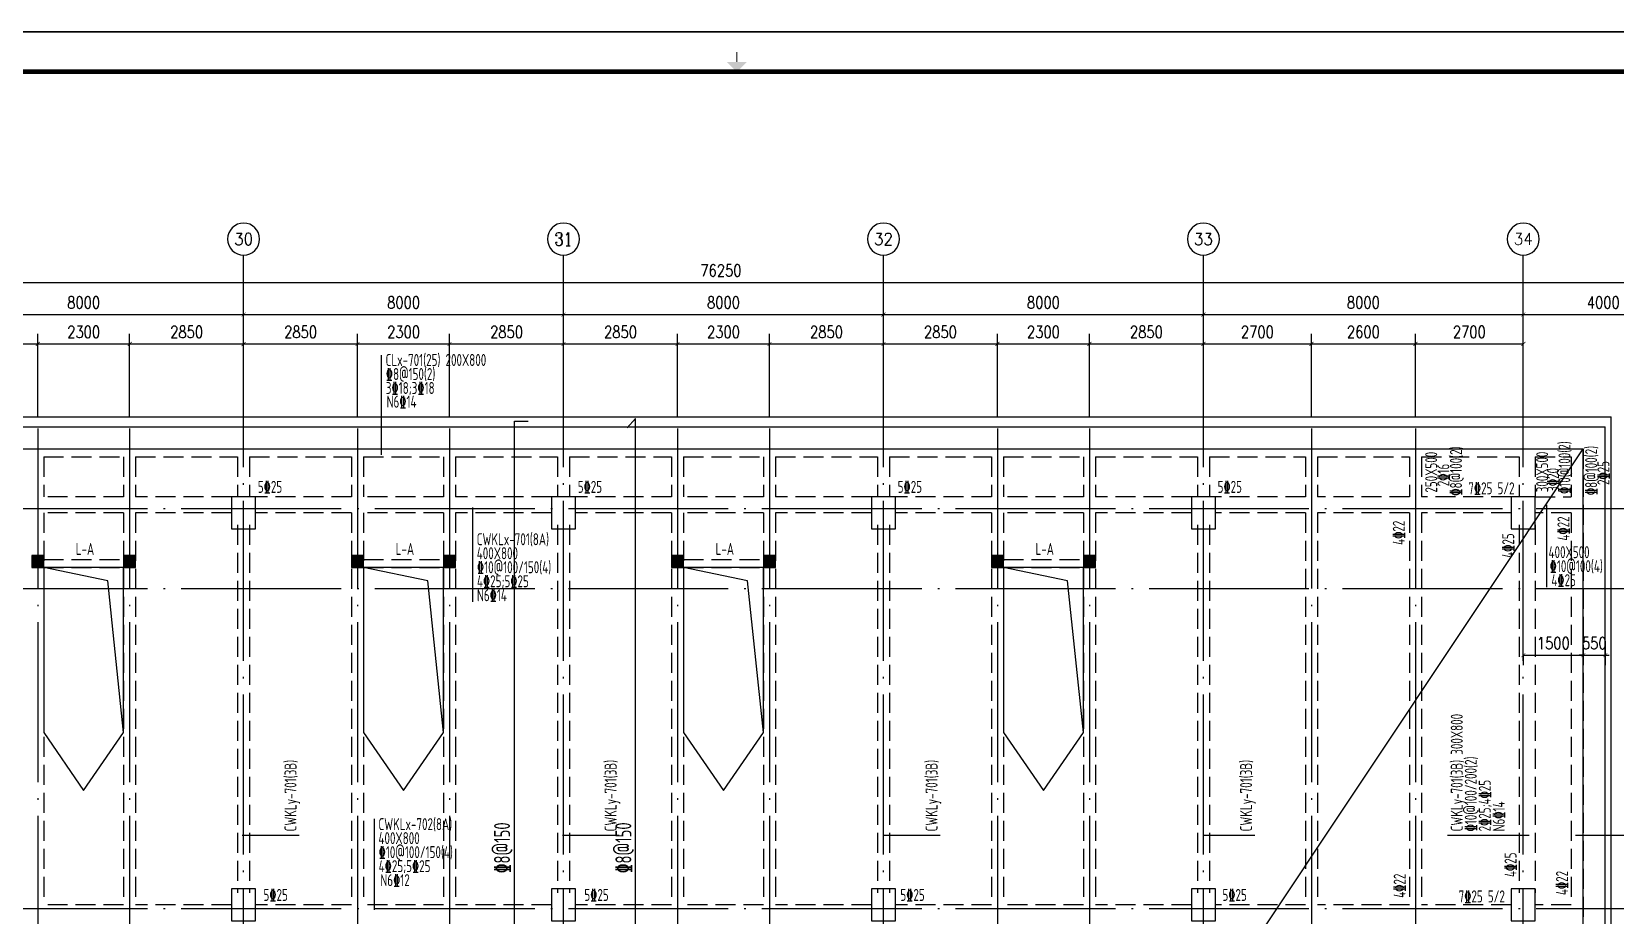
# Model space of a CAD drawing. Header units: millimetres. Extents: x 2998490 to 15040601, y 444546 to 7822218.
# Drawn here: x 14643967 to 14683568, y 7463677 to 7485764 of the extents above; entities that cross this region are included whole.
import ezdxf
from ezdxf.enums import TextEntityAlignment as Align

# ---------------------------------------------------------------- set-up
doc = ezdxf.new("R2010")
doc.units = ezdxf.units.MM
doc.header["$LTSCALE"] = 2000
doc.linetypes.add('DASH', pattern=[0.35, 0.25, -0.1])
doc.linetypes.add('DOTE', pattern=[2.42, 2, -0.2, 0.02, -0.2])
for name, color, linetype in [('3-AXIS', 3, 'Continuous'), ('3-AXIS_TEXT', 7, 'Continuous'), ('3-ban', 84, 'Continuous'), ('3-ban-rein', 1, 'Continuous'), ('3-column-DOWN', 232, 'Continuous'), ('3-dote', 43, 'DOTE'), ('3-liang-rein-X', 54, 'Continuous'), ('3-liang-rein-Y', 130, 'Continuous'), ('3-liang-R截面-X', 50, 'Continuous'), ('3-liang-R截面-Y', 70, 'Continuous'), ('3-liang-s-1', 44, 'Continuous'), ('3-liang-xu', 120, 'DASH'), ('AXIS', 3, 'Continuous'), ('AXIS_TEXT', 7, 'Continuous'), ('图框', 7, 'Continuous')]:
    doc.layers.add(name, color=color, linetype=linetype)
doc.layers.add('3-零部件', color=73, linetype='Continuous', lineweight=5)
doc.styles.add('_TCH_AXIS', font='COMPLEX', dxfattribs={"bigfont": 'GBCBIG'})
doc.styles.add('COMPLEX', font='COMPLEX')
doc.styles.add('DIM_FONT', font='SIMPLEX', dxfattribs={"width": 0.8, "bigfont": 'HZTXT'})
doc.styles.add('TSSD_Rein', font='Tssdeng.shx', dxfattribs={"width": 0.7, "bigfont": 'hztxt.shx'})
doc.dimstyles.new('DIMN100', dxfattribs={"dimtxt": 300, "dimasz": 100, "dimexe": 250, "dimexo": 300, "dimgap": 150, "dimtad": 1, "dimdec": 0, "dimzin": 0, "dimdsep": 46, "dimtxsty": 'DIM_FONT', "dimblk": 'ARCHTICK', "dimcen": 0.09, "dimclrt": 7, "dimazin": 2, "dimtfac": 1, "dimtdec": 0, "dimtix": 1, "dimtmove": 2, "dimatfit": 3, "dimldrblk": 'ARCHTICK', "dimfxl": 0, "dimtolj": 1, "dimtzin": 0, "dimarcsym": 0})

# ---------------------------------------------------------------- blocks, each defined once
blk = doc.blocks.new('TJAD_TK_A0')
at = {"layer": '图框'}
for p, q in [((2162, 399.3), (973, 399.3)), ((973, -441.7), (2162, -441.7))]:
    blk.add_line(p, q, dxfattribs=at)
at = {"layer": '图框', "const_width": 0.3}
blk.add_lwpolyline([(1567.5, 391.74), (1567.5, 394.24)], dxfattribs=at)
at = {"layer": '图框', "const_width": 1.2}
blk.add_lwpolyline([(2152, -431.7), (2152, 389.3), (998, 389.3), (998, -431.7)], close=True, dxfattribs=at)
at = {"layer": '图框'}
blk.add_solid([(1565, 391.74), (1570, 391.74), (1567.5, 389.24)], dxfattribs=at)
blk = doc.blocks.new('_ArchTick')
at = {"color": 0, "linetype": 'ByBlock', "const_width": 0.15}
blk.add_lwpolyline([(-0.5, -0.5), (0.5, 0.5)], dxfattribs=at)
blk = doc.blocks.new('*D356')
at = {"layer": 'AXIS', "color": 0, "lineweight": -2}
for p, q in [((14641267, 7476651), (14641267, 7478943)), ((14641267, 7478693), (14649267, 7478693)), ((14649267, 7476651), (14649267, 7478943))]:
    blk.add_line(p, q, dxfattribs=at)
at = {"layer": 'Defpoints', "color": 0}
for p in [(14649267, 7478693), (14641267, 7476351), (14649267, 7476351)]:
    blk.add_point(p, dxfattribs=at)
at = {"layer": 'AXIS', "color": 0, "lineweight": -2, "xscale": 100, "yscale": 100, "zscale": 100, "rotation": 180}
blk.add_blockref('_ArchTick', (14641267, 7478693), dxfattribs=at)
at = {"layer": 'AXIS', "color": 0, "lineweight": -2, "xscale": 100, "yscale": 100, "zscale": 100}
blk.add_blockref('_ArchTick', (14649267, 7478693), dxfattribs=at)
at = {"layer": 'AXIS', "color": 7, "insert": (14645267, 7478993), "char_height": 300, "attachment_point": 5, "style": 'DIM_FONT'}
blk.add_mtext('\\A1;8000', dxfattribs=at)
blk = doc.blocks.new('*D357')
at = {"layer": 'AXIS', "color": 0, "lineweight": -2}
for p, q in [((14649267, 7476651), (14649267, 7478943)), ((14649267, 7478693), (14657267, 7478693)), ((14657267, 7476651), (14657267, 7478943))]:
    blk.add_line(p, q, dxfattribs=at)
at = {"layer": 'Defpoints', "color": 0}
for p in [(14657267, 7478693), (14649267, 7476351), (14657267, 7476351)]:
    blk.add_point(p, dxfattribs=at)
at = {"layer": 'AXIS', "color": 0, "lineweight": -2, "xscale": 100, "yscale": 100, "zscale": 100, "rotation": 180}
blk.add_blockref('_ArchTick', (14649267, 7478693), dxfattribs=at)
at = {"layer": 'AXIS', "color": 0, "lineweight": -2, "xscale": 100, "yscale": 100, "zscale": 100}
blk.add_blockref('_ArchTick', (14657267, 7478693), dxfattribs=at)
at = {"layer": 'AXIS', "color": 7, "insert": (14653267, 7478993), "char_height": 300, "attachment_point": 5, "style": 'DIM_FONT'}
blk.add_mtext('\\A1;8000', dxfattribs=at)
blk = doc.blocks.new('*D358')
at = {"layer": 'AXIS', "color": 0, "lineweight": -2}
for p, q in [((14657267, 7476651), (14657267, 7478943)), ((14657267, 7478693), (14665267, 7478693)), ((14665267, 7476651), (14665267, 7478943))]:
    blk.add_line(p, q, dxfattribs=at)
at = {"layer": 'Defpoints', "color": 0}
for p in [(14665267, 7478693), (14657267, 7476351), (14665267, 7476351)]:
    blk.add_point(p, dxfattribs=at)
at = {"layer": 'AXIS', "color": 0, "lineweight": -2, "xscale": 100, "yscale": 100, "zscale": 100, "rotation": 180}
blk.add_blockref('_ArchTick', (14657267, 7478693), dxfattribs=at)
at = {"layer": 'AXIS', "color": 0, "lineweight": -2, "xscale": 100, "yscale": 100, "zscale": 100}
blk.add_blockref('_ArchTick', (14665267, 7478693), dxfattribs=at)
at = {"layer": 'AXIS', "color": 7, "insert": (14661267, 7478993), "char_height": 300, "attachment_point": 5, "style": 'DIM_FONT'}
blk.add_mtext('\\A1;8000', dxfattribs=at)
blk = doc.blocks.new('*D359')
at = {"layer": 'AXIS', "color": 0, "lineweight": -2}
for p, q in [((14665267, 7476651), (14665267, 7478943)), ((14665267, 7478693), (14673267, 7478693)), ((14673267, 7476651), (14673267, 7478943))]:
    blk.add_line(p, q, dxfattribs=at)
at = {"layer": 'Defpoints', "color": 0}
for p in [(14673267, 7478693), (14665267, 7476351), (14673267, 7476351)]:
    blk.add_point(p, dxfattribs=at)
at = {"layer": 'AXIS', "color": 0, "lineweight": -2, "xscale": 100, "yscale": 100, "zscale": 100, "rotation": 180}
blk.add_blockref('_ArchTick', (14665267, 7478693), dxfattribs=at)
at = {"layer": 'AXIS', "color": 0, "lineweight": -2, "xscale": 100, "yscale": 100, "zscale": 100}
blk.add_blockref('_ArchTick', (14673267, 7478693), dxfattribs=at)
at = {"layer": 'AXIS', "color": 7, "insert": (14669267, 7478993), "char_height": 300, "attachment_point": 5, "style": 'DIM_FONT'}
blk.add_mtext('\\A1;8000', dxfattribs=at)
blk = doc.blocks.new('*D360')
at = {"layer": 'AXIS', "color": 0, "lineweight": -2}
for p, q in [((14673267, 7476651), (14673267, 7478943)), ((14673267, 7478693), (14681267, 7478693)), ((14681267, 7476651), (14681267, 7478943))]:
    blk.add_line(p, q, dxfattribs=at)
at = {"layer": 'Defpoints', "color": 0}
for p in [(14681267, 7478693), (14673267, 7476351), (14681267, 7476351)]:
    blk.add_point(p, dxfattribs=at)
at = {"layer": 'AXIS', "color": 0, "lineweight": -2, "xscale": 100, "yscale": 100, "zscale": 100, "rotation": 180}
blk.add_blockref('_ArchTick', (14673267, 7478693), dxfattribs=at)
at = {"layer": 'AXIS', "color": 0, "lineweight": -2, "xscale": 100, "yscale": 100, "zscale": 100}
blk.add_blockref('_ArchTick', (14681267, 7478693), dxfattribs=at)
at = {"layer": 'AXIS', "color": 7, "insert": (14677267, 7478993), "char_height": 300, "attachment_point": 5, "style": 'DIM_FONT'}
blk.add_mtext('\\A1;8000', dxfattribs=at)
blk = doc.blocks.new('*D361')
at = {"layer": 'AXIS', "color": 0, "lineweight": -2}
for p, q in [((14681267, 7476651), (14681267, 7478943)), ((14681267, 7478693), (14685267, 7478693)), ((14685267, 7476651), (14685267, 7478943))]:
    blk.add_line(p, q, dxfattribs=at)
at = {"layer": 'Defpoints', "color": 0}
for p in [(14685267, 7478693), (14681267, 7476351), (14685267, 7476351)]:
    blk.add_point(p, dxfattribs=at)
at = {"layer": 'AXIS', "color": 0, "lineweight": -2, "xscale": 100, "yscale": 100, "zscale": 100, "rotation": 180}
blk.add_blockref('_ArchTick', (14681267, 7478693), dxfattribs=at)
at = {"layer": 'AXIS', "color": 0, "lineweight": -2, "xscale": 100, "yscale": 100, "zscale": 100}
blk.add_blockref('_ArchTick', (14685267, 7478693), dxfattribs=at)
at = {"layer": 'AXIS', "color": 7, "insert": (14683267, 7478993), "char_height": 300, "attachment_point": 5, "style": 'DIM_FONT'}
blk.add_mtext('\\A1;4000', dxfattribs=at)
blk = doc.blocks.new('*D367')
at = {"layer": 'AXIS', "color": 0, "lineweight": -2}
for p, q in [((14619017, 7475851), (14619017, 7479743)), ((14619017, 7479493), (14695267, 7479493)), ((14695267, 7475851), (14695267, 7479743))]:
    blk.add_line(p, q, dxfattribs=at)
at = {"layer": 'Defpoints', "color": 0}
for p in [(14695267, 7479493), (14619017, 7475551), (14695267, 7475551)]:
    blk.add_point(p, dxfattribs=at)
at = {"layer": 'AXIS', "color": 0, "lineweight": -2, "xscale": 100, "yscale": 100, "zscale": 100, "rotation": 180}
blk.add_blockref('_ArchTick', (14619017, 7479493), dxfattribs=at)
at = {"layer": 'AXIS', "color": 0, "lineweight": -2, "xscale": 100, "yscale": 100, "zscale": 100}
blk.add_blockref('_ArchTick', (14695267, 7479493), dxfattribs=at)
at = {"layer": 'AXIS', "color": 7, "insert": (14661202, 7479793), "char_height": 300, "attachment_point": 5, "style": 'DIM_FONT'}
blk.add_mtext('\\A1;76250', dxfattribs=at)
blk = doc.blocks.new('_AXISO')
blk.add_circle((0, 0), 0.5)
at = {"layer": '3-AXIS_TEXT', "style": 'COMPLEX', "width": 1.041667}
blk.add_attdef('A', text='', height=0.56, dxfattribs=at).set_placement((-0.25, -0.28), (0.25, -0.28), align=Align.FIT)
blk = doc.blocks.new('*D1457')
at = {"layer": '3-零部件', "color": 0, "lineweight": -2}
for p, q in [((14641267, 7476187), (14641267, 7478208)), ((14644117, 7476142), (14644117, 7478208)), ((14641267, 7477958), (14644117, 7477958))]:
    blk.add_line(p, q, dxfattribs=at)
at = {"layer": 'Defpoints', "color": 0}
for p in [(14644117, 7477958), (14641267, 7475887), (14644117, 7475842)]:
    blk.add_point(p, dxfattribs=at)
at = {"layer": '3-零部件', "color": 0, "lineweight": -2, "xscale": 100, "yscale": 100, "zscale": 100, "rotation": 180}
blk.add_blockref('_ArchTick', (14641267, 7477958), dxfattribs=at)
at = {"layer": '3-零部件', "color": 0, "lineweight": -2, "xscale": 100, "yscale": 100, "zscale": 100}
blk.add_blockref('_ArchTick', (14644117, 7477958), dxfattribs=at)
at = {"layer": '3-零部件', "color": 7, "insert": (14642692, 7478258), "char_height": 300, "attachment_point": 5, "style": 'DIM_FONT'}
blk.add_mtext('\\A1;2850', dxfattribs=at)
blk = doc.blocks.new('*D1458')
at = {"layer": '3-零部件', "color": 0, "lineweight": -2}
for p, q in [((14644117, 7476142), (14644117, 7478208)), ((14646417, 7476142), (14646417, 7478208)), ((14644117, 7477958), (14646417, 7477958))]:
    blk.add_line(p, q, dxfattribs=at)
at = {"layer": 'Defpoints', "color": 0}
for p in [(14646417, 7477958), (14644117, 7475842), (14646417, 7475842)]:
    blk.add_point(p, dxfattribs=at)
at = {"layer": '3-零部件', "color": 0, "lineweight": -2, "xscale": 100, "yscale": 100, "zscale": 100, "rotation": 180}
blk.add_blockref('_ArchTick', (14644117, 7477958), dxfattribs=at)
at = {"layer": '3-零部件', "color": 0, "lineweight": -2, "xscale": 100, "yscale": 100, "zscale": 100}
blk.add_blockref('_ArchTick', (14646417, 7477958), dxfattribs=at)
at = {"layer": '3-零部件', "color": 7, "insert": (14645267, 7478258), "char_height": 300, "attachment_point": 5, "style": 'DIM_FONT'}
blk.add_mtext('\\A1;2300', dxfattribs=at)
blk = doc.blocks.new('*D1459')
at = {"layer": '3-零部件', "color": 0, "lineweight": -2}
for p, q in [((14646417, 7476142), (14646417, 7478208)), ((14649267, 7476187), (14649267, 7478208)), ((14646417, 7477958), (14649267, 7477958))]:
    blk.add_line(p, q, dxfattribs=at)
at = {"layer": 'Defpoints', "color": 0}
for p in [(14649267, 7477958), (14646417, 7475842), (14649267, 7475887)]:
    blk.add_point(p, dxfattribs=at)
at = {"layer": '3-零部件', "color": 0, "lineweight": -2, "xscale": 100, "yscale": 100, "zscale": 100, "rotation": 180}
blk.add_blockref('_ArchTick', (14646417, 7477958), dxfattribs=at)
at = {"layer": '3-零部件', "color": 0, "lineweight": -2, "xscale": 100, "yscale": 100, "zscale": 100}
blk.add_blockref('_ArchTick', (14649267, 7477958), dxfattribs=at)
at = {"layer": '3-零部件', "color": 7, "insert": (14647842, 7478258), "char_height": 300, "attachment_point": 5, "style": 'DIM_FONT'}
blk.add_mtext('\\A1;2850', dxfattribs=at)
blk = doc.blocks.new('*D1460')
at = {"layer": '3-零部件', "color": 0, "lineweight": -2}
for p, q in [((14649267, 7476187), (14649267, 7478208)), ((14652117, 7476142), (14652117, 7478208)), ((14649267, 7477958), (14652117, 7477958))]:
    blk.add_line(p, q, dxfattribs=at)
at = {"layer": 'Defpoints', "color": 0}
for p in [(14652117, 7477958), (14649267, 7475887), (14652117, 7475842)]:
    blk.add_point(p, dxfattribs=at)
at = {"layer": '3-零部件', "color": 0, "lineweight": -2, "xscale": 100, "yscale": 100, "zscale": 100, "rotation": 180}
blk.add_blockref('_ArchTick', (14649267, 7477958), dxfattribs=at)
at = {"layer": '3-零部件', "color": 0, "lineweight": -2, "xscale": 100, "yscale": 100, "zscale": 100}
blk.add_blockref('_ArchTick', (14652117, 7477958), dxfattribs=at)
at = {"layer": '3-零部件', "color": 7, "insert": (14650692, 7478258), "char_height": 300, "attachment_point": 5, "style": 'DIM_FONT'}
blk.add_mtext('\\A1;2850', dxfattribs=at)
blk = doc.blocks.new('*D1461')
at = {"layer": '3-零部件', "color": 0, "lineweight": -2}
for p, q in [((14652117, 7476142), (14652117, 7478208)), ((14654417, 7476142), (14654417, 7478208)), ((14652117, 7477958), (14654417, 7477958))]:
    blk.add_line(p, q, dxfattribs=at)
at = {"layer": 'Defpoints', "color": 0}
for p in [(14654417, 7477958), (14652117, 7475842), (14654417, 7475842)]:
    blk.add_point(p, dxfattribs=at)
at = {"layer": '3-零部件', "color": 0, "lineweight": -2, "xscale": 100, "yscale": 100, "zscale": 100, "rotation": 180}
blk.add_blockref('_ArchTick', (14652117, 7477958), dxfattribs=at)
at = {"layer": '3-零部件', "color": 0, "lineweight": -2, "xscale": 100, "yscale": 100, "zscale": 100}
blk.add_blockref('_ArchTick', (14654417, 7477958), dxfattribs=at)
at = {"layer": '3-零部件', "color": 7, "insert": (14653267, 7478258), "char_height": 300, "attachment_point": 5, "style": 'DIM_FONT'}
blk.add_mtext('\\A1;2300', dxfattribs=at)
blk = doc.blocks.new('*D1462')
at = {"layer": '3-零部件', "color": 0, "lineweight": -2}
for p, q in [((14654417, 7476142), (14654417, 7478208)), ((14657267, 7476142), (14657267, 7478208)), ((14654417, 7477958), (14657267, 7477958))]:
    blk.add_line(p, q, dxfattribs=at)
at = {"layer": 'Defpoints', "color": 0}
for p in [(14657267, 7477958), (14654417, 7475842), (14657267, 7475842)]:
    blk.add_point(p, dxfattribs=at)
at = {"layer": '3-零部件', "color": 0, "lineweight": -2, "xscale": 100, "yscale": 100, "zscale": 100, "rotation": 180}
blk.add_blockref('_ArchTick', (14654417, 7477958), dxfattribs=at)
at = {"layer": '3-零部件', "color": 0, "lineweight": -2, "xscale": 100, "yscale": 100, "zscale": 100}
blk.add_blockref('_ArchTick', (14657267, 7477958), dxfattribs=at)
at = {"layer": '3-零部件', "color": 7, "insert": (14655842, 7478258), "char_height": 300, "attachment_point": 5, "style": 'DIM_FONT'}
blk.add_mtext('\\A1;2850', dxfattribs=at)
blk = doc.blocks.new('*D1463')
at = {"layer": '3-零部件', "color": 0, "lineweight": -2}
for p, q in [((14657267, 7476142), (14657267, 7478208)), ((14660117, 7476142), (14660117, 7478208)), ((14657267, 7477958), (14660117, 7477958))]:
    blk.add_line(p, q, dxfattribs=at)
at = {"layer": 'Defpoints', "color": 0}
for p in [(14660117, 7477958), (14657267, 7475842), (14660117, 7475842)]:
    blk.add_point(p, dxfattribs=at)
at = {"layer": '3-零部件', "color": 0, "lineweight": -2, "xscale": 100, "yscale": 100, "zscale": 100, "rotation": 180}
blk.add_blockref('_ArchTick', (14657267, 7477958), dxfattribs=at)
at = {"layer": '3-零部件', "color": 0, "lineweight": -2, "xscale": 100, "yscale": 100, "zscale": 100}
blk.add_blockref('_ArchTick', (14660117, 7477958), dxfattribs=at)
at = {"layer": '3-零部件', "color": 7, "insert": (14658692, 7478258), "char_height": 300, "attachment_point": 5, "style": 'DIM_FONT'}
blk.add_mtext('\\A1;2850', dxfattribs=at)
blk = doc.blocks.new('*D1464')
at = {"layer": '3-零部件', "color": 0, "lineweight": -2}
for p, q in [((14660117, 7476142), (14660117, 7478208)), ((14662417, 7476142), (14662417, 7478208)), ((14660117, 7477958), (14662417, 7477958))]:
    blk.add_line(p, q, dxfattribs=at)
at = {"layer": 'Defpoints', "color": 0}
for p in [(14662417, 7477958), (14660117, 7475842), (14662417, 7475842)]:
    blk.add_point(p, dxfattribs=at)
at = {"layer": '3-零部件', "color": 0, "lineweight": -2, "xscale": 100, "yscale": 100, "zscale": 100, "rotation": 180}
blk.add_blockref('_ArchTick', (14660117, 7477958), dxfattribs=at)
at = {"layer": '3-零部件', "color": 0, "lineweight": -2, "xscale": 100, "yscale": 100, "zscale": 100}
blk.add_blockref('_ArchTick', (14662417, 7477958), dxfattribs=at)
at = {"layer": '3-零部件', "color": 7, "insert": (14661267, 7478258), "char_height": 300, "attachment_point": 5, "style": 'DIM_FONT'}
blk.add_mtext('\\A1;2300', dxfattribs=at)
blk = doc.blocks.new('*D1465')
at = {"layer": '3-零部件', "color": 0, "lineweight": -2}
for p, q in [((14662417, 7476142), (14662417, 7478208)), ((14665267, 7476142), (14665267, 7478208)), ((14662417, 7477958), (14665267, 7477958))]:
    blk.add_line(p, q, dxfattribs=at)
at = {"layer": 'Defpoints', "color": 0}
for p in [(14665267, 7477958), (14662417, 7475842), (14665267, 7475842)]:
    blk.add_point(p, dxfattribs=at)
at = {"layer": '3-零部件', "color": 0, "lineweight": -2, "xscale": 100, "yscale": 100, "zscale": 100, "rotation": 180}
blk.add_blockref('_ArchTick', (14662417, 7477958), dxfattribs=at)
at = {"layer": '3-零部件', "color": 0, "lineweight": -2, "xscale": 100, "yscale": 100, "zscale": 100}
blk.add_blockref('_ArchTick', (14665267, 7477958), dxfattribs=at)
at = {"layer": '3-零部件', "color": 7, "insert": (14663842, 7478258), "char_height": 300, "attachment_point": 5, "style": 'DIM_FONT'}
blk.add_mtext('\\A1;2850', dxfattribs=at)
blk = doc.blocks.new('*D1466')
at = {"layer": '3-零部件', "color": 0, "lineweight": -2}
for p, q in [((14665267, 7476142), (14665267, 7478208)), ((14668117, 7476142), (14668117, 7478208)), ((14665267, 7477958), (14668117, 7477958))]:
    blk.add_line(p, q, dxfattribs=at)
at = {"layer": 'Defpoints', "color": 0}
for p in [(14668117, 7477958), (14665267, 7475842), (14668117, 7475842)]:
    blk.add_point(p, dxfattribs=at)
at = {"layer": '3-零部件', "color": 0, "lineweight": -2, "xscale": 100, "yscale": 100, "zscale": 100, "rotation": 180}
blk.add_blockref('_ArchTick', (14665267, 7477958), dxfattribs=at)
at = {"layer": '3-零部件', "color": 0, "lineweight": -2, "xscale": 100, "yscale": 100, "zscale": 100}
blk.add_blockref('_ArchTick', (14668117, 7477958), dxfattribs=at)
at = {"layer": '3-零部件', "color": 7, "insert": (14666692, 7478258), "char_height": 300, "attachment_point": 5, "style": 'DIM_FONT'}
blk.add_mtext('\\A1;2850', dxfattribs=at)
blk = doc.blocks.new('*D1467')
at = {"layer": '3-零部件', "color": 0, "lineweight": -2}
for p, q in [((14668117, 7476142), (14668117, 7478208)), ((14670417, 7476142), (14670417, 7478208)), ((14668117, 7477958), (14670417, 7477958))]:
    blk.add_line(p, q, dxfattribs=at)
at = {"layer": 'Defpoints', "color": 0}
for p in [(14670417, 7477958), (14668117, 7475842), (14670417, 7475842)]:
    blk.add_point(p, dxfattribs=at)
at = {"layer": '3-零部件', "color": 0, "lineweight": -2, "xscale": 100, "yscale": 100, "zscale": 100, "rotation": 180}
blk.add_blockref('_ArchTick', (14668117, 7477958), dxfattribs=at)
at = {"layer": '3-零部件', "color": 0, "lineweight": -2, "xscale": 100, "yscale": 100, "zscale": 100}
blk.add_blockref('_ArchTick', (14670417, 7477958), dxfattribs=at)
at = {"layer": '3-零部件', "color": 7, "insert": (14669267, 7478258), "char_height": 300, "attachment_point": 5, "style": 'DIM_FONT'}
blk.add_mtext('\\A1;2300', dxfattribs=at)
blk = doc.blocks.new('*D1468')
at = {"layer": '3-零部件', "color": 0, "lineweight": -2}
for p, q in [((14670417, 7476142), (14670417, 7478208)), ((14673267, 7476142), (14673267, 7478208)), ((14670417, 7477958), (14673267, 7477958))]:
    blk.add_line(p, q, dxfattribs=at)
at = {"layer": 'Defpoints', "color": 0}
for p in [(14673267, 7477958), (14670417, 7475842), (14673267, 7475842)]:
    blk.add_point(p, dxfattribs=at)
at = {"layer": '3-零部件', "color": 0, "lineweight": -2, "xscale": 100, "yscale": 100, "zscale": 100, "rotation": 180}
blk.add_blockref('_ArchTick', (14670417, 7477958), dxfattribs=at)
at = {"layer": '3-零部件', "color": 0, "lineweight": -2, "xscale": 100, "yscale": 100, "zscale": 100}
blk.add_blockref('_ArchTick', (14673267, 7477958), dxfattribs=at)
at = {"layer": '3-零部件', "color": 7, "insert": (14671842, 7478258), "char_height": 300, "attachment_point": 5, "style": 'DIM_FONT'}
blk.add_mtext('\\A1;2850', dxfattribs=at)
blk = doc.blocks.new('*D1469')
at = {"layer": '3-零部件', "color": 0, "lineweight": -2}
for p, q in [((14673267, 7476142), (14673267, 7478208)), ((14675967, 7476142), (14675967, 7478208)), ((14673267, 7477958), (14675967, 7477958))]:
    blk.add_line(p, q, dxfattribs=at)
at = {"layer": 'Defpoints', "color": 0}
for p in [(14675967, 7477958), (14673267, 7475842), (14675967, 7475842)]:
    blk.add_point(p, dxfattribs=at)
at = {"layer": '3-零部件', "color": 0, "lineweight": -2, "xscale": 100, "yscale": 100, "zscale": 100, "rotation": 180}
blk.add_blockref('_ArchTick', (14673267, 7477958), dxfattribs=at)
at = {"layer": '3-零部件', "color": 0, "lineweight": -2, "xscale": 100, "yscale": 100, "zscale": 100}
blk.add_blockref('_ArchTick', (14675967, 7477958), dxfattribs=at)
at = {"layer": '3-零部件', "color": 7, "insert": (14674617, 7478258), "char_height": 300, "attachment_point": 5, "style": 'DIM_FONT'}
blk.add_mtext('\\A1;2700', dxfattribs=at)
blk = doc.blocks.new('*D1470')
at = {"layer": '3-零部件', "color": 0, "lineweight": -2}
for p, q in [((14675967, 7476142), (14675967, 7478208)), ((14678567, 7476142), (14678567, 7478208)), ((14675967, 7477958), (14678567, 7477958))]:
    blk.add_line(p, q, dxfattribs=at)
at = {"layer": 'Defpoints', "color": 0}
for p in [(14678567, 7477958), (14675967, 7475842), (14678567, 7475842)]:
    blk.add_point(p, dxfattribs=at)
at = {"layer": '3-零部件', "color": 0, "lineweight": -2, "xscale": 100, "yscale": 100, "zscale": 100, "rotation": 180}
blk.add_blockref('_ArchTick', (14675967, 7477958), dxfattribs=at)
at = {"layer": '3-零部件', "color": 0, "lineweight": -2, "xscale": 100, "yscale": 100, "zscale": 100}
blk.add_blockref('_ArchTick', (14678567, 7477958), dxfattribs=at)
at = {"layer": '3-零部件', "color": 7, "insert": (14677267, 7478258), "char_height": 300, "attachment_point": 5, "style": 'DIM_FONT'}
blk.add_mtext('\\A1;2600', dxfattribs=at)
blk = doc.blocks.new('*D1471')
at = {"layer": '3-零部件', "color": 0, "lineweight": -2}
for p, q in [((14678567, 7476142), (14678567, 7478208)), ((14681267, 7476187), (14681267, 7478208)), ((14678567, 7477958), (14681267, 7477958))]:
    blk.add_line(p, q, dxfattribs=at)
at = {"layer": 'Defpoints', "color": 0}
for p in [(14681267, 7477958), (14678567, 7475842), (14681267, 7475887)]:
    blk.add_point(p, dxfattribs=at)
at = {"layer": '3-零部件', "color": 0, "lineweight": -2, "xscale": 100, "yscale": 100, "zscale": 100, "rotation": 180}
blk.add_blockref('_ArchTick', (14678567, 7477958), dxfattribs=at)
at = {"layer": '3-零部件', "color": 0, "lineweight": -2, "xscale": 100, "yscale": 100, "zscale": 100}
blk.add_blockref('_ArchTick', (14681267, 7477958), dxfattribs=at)
at = {"layer": '3-零部件', "color": 7, "insert": (14679917, 7478258), "char_height": 300, "attachment_point": 5, "style": 'DIM_FONT'}
blk.add_mtext('\\A1;2700', dxfattribs=at)
blk = doc.blocks.new('*D1476')
at = {"layer": '3-ban', "color": 0, "lineweight": -2}
for p, q in [((14681267, 7470185), (14681267, 7469929)), ((14681267, 7470179), (14682767, 7470179)), ((14682767, 7470185), (14682767, 7469929))]:
    blk.add_line(p, q, dxfattribs=at)
at = {"layer": 'Defpoints', "color": 0}
for p in [(14681267, 7470485), (14682767, 7470485), (14682767, 7470179)]:
    blk.add_point(p, dxfattribs=at)
at = {"layer": '3-ban', "color": 0, "lineweight": -2, "xscale": 100, "yscale": 100, "zscale": 100, "rotation": 180}
blk.add_blockref('_ArchTick', (14681267, 7470179), dxfattribs=at)
at = {"layer": '3-ban', "color": 0, "lineweight": -2, "xscale": 100, "yscale": 100, "zscale": 100}
blk.add_blockref('_ArchTick', (14682767, 7470179), dxfattribs=at)
at = {"layer": '3-ban', "color": 7, "insert": (14682017, 7470479), "char_height": 300, "attachment_point": 5, "style": 'DIM_FONT'}
blk.add_mtext('\\A1;1500', dxfattribs=at)
blk = doc.blocks.new('*D1477')
at = {"layer": '3-ban', "color": 0, "lineweight": -2}
for p, q in [((14683317, 7470492), (14683317, 7469929)), ((14682767, 7470179), (14682667, 7470179)), ((14682767, 7470185), (14682767, 7469929)), ((14682767, 7470179), (14683317, 7470179)), ((14683317, 7470179), (14683417, 7470179))]:
    blk.add_line(p, q, dxfattribs=at)
at = {"layer": 'Defpoints', "color": 0}
for p in [(14683317, 7470792), (14682767, 7470485), (14683317, 7470179)]:
    blk.add_point(p, dxfattribs=at)
at = {"layer": '3-ban', "color": 0, "lineweight": -2, "xscale": 100, "yscale": 100, "zscale": 100}
blk.add_blockref('_ArchTick', (14682767, 7470179), dxfattribs=at)
at = {"layer": '3-ban', "color": 0, "lineweight": -2, "xscale": 100, "yscale": 100, "zscale": 100, "rotation": 180}
blk.add_blockref('_ArchTick', (14683317, 7470179), dxfattribs=at)
at = {"layer": '3-ban', "color": 7, "insert": (14683042, 7470479), "char_height": 300, "attachment_point": 5, "style": 'DIM_FONT'}
blk.add_mtext('\\A1;550', dxfattribs=at)

msp = doc.modelspace()

# ---------------------------------------------------------------- hatches: boundary and pattern name
at = {"layer": '3-ban'}
for points in [[(14643966.9, 7472370.4), (14644266.9, 7472370.4), (14644266.9, 7472670.4), (14643966.9, 7472670.4)], [(14646266.9, 7472370.4), (14646566.9, 7472370.4), (14646566.9, 7472670.4), (14646266.9, 7472670.4)], [(14651966.9, 7472370.4), (14652266.9, 7472370.4), (14652266.9, 7472670.4), (14651966.9, 7472670.4)], [(14654266.9, 7472370.4), (14654566.9, 7472370.4), (14654566.9, 7472670.4), (14654266.9, 7472670.4)], [(14659966.9, 7472370.4), (14660266.9, 7472370.4), (14660266.9, 7472670.4), (14659966.9, 7472670.4)], [(14662266.9, 7472370.4), (14662566.9, 7472370.4), (14662566.9, 7472670.4), (14662266.9, 7472670.4)], [(14667966.9, 7472370.4), (14668266.9, 7472370.4), (14668266.9, 7472670.4), (14667966.9, 7472670.4)], [(14670266.9, 7472370.4), (14670566.9, 7472370.4), (14670566.9, 7472670.4), (14670266.9, 7472670.4)]]:
    msp.add_hatch(color=8, dxfattribs=at).paths.add_polyline_path(points)

# ---------------------------------------------------------------- linework, layer by layer
at = {"layer": '3-AXIS', "color": 15, "linetype": 'DOTE'}
for p, q in [((14649266.8, 7445836.7), (14649266.8, 7476351.2)), ((14657266.8, 7445836.7), (14657266.8, 7476351.2)), ((14665266.8, 7445836.7), (14665266.8, 7476351.2)), ((14673266.8, 7445836.7), (14673266.8, 7476351.2)), ((14681266.8, 7445836.7), (14681266.8, 7476351.2)), ((14695266.8, 7473836.7), (14614408.5, 7473836.7)), ((14695266.8, 7471836.7), (14614408.5, 7471836.7)), ((14695266.8, 7463836.7), (14614408.5, 7463836.7))]:
    msp.add_line(p, q, dxfattribs=at)
at = {"layer": '3-ban'}
for points in [[(14643966.9, 7472370.4), (14644266.9, 7472370.4), (14644266.9, 7472670.4), (14643966.9, 7472670.4)], [(14646266.9, 7472370.4), (14646566.9, 7472370.4), (14646566.9, 7472670.4), (14646266.9, 7472670.4)], [(14651966.9, 7472370.4), (14652266.9, 7472370.4), (14652266.9, 7472670.4), (14651966.9, 7472670.4)], [(14654266.9, 7472370.4), (14654566.9, 7472370.4), (14654566.9, 7472670.4), (14654266.9, 7472670.4)], [(14659966.9, 7472370.4), (14660266.9, 7472370.4), (14660266.9, 7472670.4), (14659966.9, 7472670.4)], [(14662266.9, 7472370.4), (14662566.9, 7472370.4), (14662566.9, 7472670.4), (14662266.9, 7472670.4)], [(14667966.9, 7472370.4), (14668266.9, 7472370.4), (14668266.9, 7472670.4), (14667966.9, 7472670.4)], [(14670266.9, 7472370.4), (14670566.9, 7472370.4), (14670566.9, 7472670.4), (14670266.9, 7472670.4)]]:
    msp.add_lwpolyline(points, close=True, dxfattribs=at)
at = {"layer": '3-ban-rein'}
for points in [[(14656375.7, 7447572.5), (14656037.7, 7447572.5), (14656037.7, 7476027.9), (14656383.8, 7476027.9)], [(14658869.9, 7447897), (14659063.3, 7447623.4), (14659063.3, 7476094.4), (14658860.2, 7475865.1)]]:
    msp.add_lwpolyline(points, dxfattribs=at)
at = {"layer": '3-column-DOWN'}
for points in [[(14649566.9, 7474136.7), (14648966.9, 7474136.7), (14648966.9, 7473336.7), (14649566.9, 7473336.7)], [(14657566.9, 7474136.7), (14656966.9, 7474136.7), (14656966.9, 7473336.7), (14657566.9, 7473336.7)], [(14665566.9, 7474136.7), (14664966.9, 7474136.7), (14664966.9, 7473336.7), (14665566.9, 7473336.7)], [(14673566.9, 7474136.7), (14672966.9, 7474136.7), (14672966.9, 7473336.7), (14673566.9, 7473336.7)], [(14681566.9, 7474136.7), (14680966.9, 7474136.7), (14680966.9, 7473336.7), (14681566.9, 7473336.7)], [(14649566.9, 7464336.7), (14648966.9, 7464336.7), (14648966.9, 7463536.7), (14649566.9, 7463536.7)], [(14657566.9, 7464336.7), (14656966.9, 7464336.7), (14656966.9, 7463536.7), (14657566.9, 7463536.7)], [(14665566.9, 7464336.7), (14664966.9, 7464336.7), (14664966.9, 7463536.7), (14665566.9, 7463536.7)], [(14673566.9, 7464336.7), (14672966.9, 7464336.7), (14672966.9, 7463536.7), (14673566.9, 7463536.7)], [(14681566.9, 7464336.7), (14680966.9, 7464336.7), (14680966.9, 7463536.7), (14681566.9, 7463536.7)]]:
    msp.add_lwpolyline(points, close=True, dxfattribs=at)
at = {"layer": '3-dote'}
for p, q in [((14644116.8, 7475841.9), (14644116.8, 7447660.3)), ((14646416.8, 7475841.9), (14646416.8, 7447660.3)), ((14652116.8, 7475841.9), (14652116.8, 7447660.3)), ((14654416.8, 7475841.9), (14654416.8, 7447660.3)), ((14660116.8, 7475841.9), (14660116.8, 7447660.3)), ((14662416.8, 7475841.9), (14662416.8, 7447660.3)), ((14668116.8, 7475841.9), (14668116.8, 7447660.3)), ((14670416.8, 7475841.9), (14670416.8, 7447660.3)), ((14675966.8, 7475841.9), (14675966.8, 7447660.3)), ((14678566.8, 7475841.9), (14678566.8, 7447660.3))]:
    msp.add_line(p, q, dxfattribs=at)
at = {"layer": '3-liang-R截面-X'}
for p, q in [((14652710.1, 7477675.1), (14652710.1, 7475187.9)), ((14654988.5, 7473869.9), (14654988.5, 7471510.7)), ((14681849.5, 7473933.9), (14681849.5, 7471882.4)), ((14652530.3, 7466085.4), (14652530.3, 7463817.9))]:
    msp.add_line(p, q, dxfattribs=at)
at = {"layer": '3-liang-R截面-Y'}
for p, q in [((14650656.7, 7465670.5), (14649231.6, 7465670.5)), ((14658661.9, 7465670.5), (14657236.9, 7465670.5)), ((14666687.5, 7465670.5), (14665262.4, 7465670.5)), ((14674551.3, 7465670.5), (14673275.5, 7465670.5)), ((14681411.2, 7465670.5), (14679372.1, 7465670.5)), ((14684959.9, 7465670.5), (14682570.7, 7465670.5))]:
    msp.add_line(p, q, dxfattribs=at)
at = {"layer": '3-liang-s-1'}
for p, q in [((14618716.9, 7476136.7), (14683466.9, 7476136.7)), ((14618866.9, 7475886.7), (14683316.9, 7475886.7)), ((14683316.9, 7447786.7), (14683316.9, 7475886.7)), ((14683466.9, 7451656.7), (14683466.9, 7476136.7)), ((14618866.9, 7475336.7), (14682766.9, 7475336.7)), ((14673766.9, 7461836.7), (14682766.9, 7475336.7)), ((14682766.9, 7448336.7), (14682766.9, 7475336.7))]:
    msp.add_line(p, q, dxfattribs=at)
at = {"layer": '3-liang-s-1', "ltscale": 3}
for points in [[(14645266.9, 7466798.2), (14646266.9, 7468249.4), (14646266.9, 7472370.4), (14644266.9, 7472370.4), (14644266.9, 7468249.4)], [(14653266.9, 7466798.2), (14654266.9, 7468249.4), (14654266.9, 7472370.4), (14652266.9, 7472370.4), (14652266.9, 7468249.4)], [(14661266.9, 7466798.2), (14662266.9, 7468249.4), (14662266.9, 7472370.4), (14660266.9, 7472370.4), (14660266.9, 7468249.4)], [(14669266.9, 7466798.2), (14670266.9, 7468249.4), (14670266.9, 7472370.4), (14668266.9, 7472370.4), (14668266.9, 7468249.4)]]:
    msp.add_lwpolyline(points, close=True, dxfattribs=at)
at = {"layer": '3-liang-s-1'}
for points in [[(14646266.9, 7468249.4), (14645870.5, 7472036.4), (14644266.9, 7472370.4)], [(14654266.9, 7468249.4), (14653870.5, 7472036.4), (14652266.9, 7472370.4)], [(14662266.9, 7468249.4), (14661870.5, 7472036.4), (14660266.9, 7472370.4)], [(14670266.9, 7468249.4), (14669870.5, 7472036.4), (14668266.9, 7472370.4)]]:
    msp.add_lwpolyline(points, dxfattribs=at)
at = {"layer": '3-liang-xu'}
for p, q in [((14618716.9, 7475336.7), (14682766.8, 7475336.7)), ((14644266.9, 7475136.7), (14644266.9, 7474136.7)), ((14644266.9, 7475136.7), (14646266.9, 7475136.7)), ((14646266.9, 7475136.7), (14646266.9, 7474136.7)), ((14646566.9, 7475136.7), (14646566.9, 7474136.7)), ((14646566.9, 7475136.7), (14649116.9, 7475136.7)), ((14649116.9, 7475136.7), (14649116.9, 7474136.7)), ((14649416.9, 7475136.7), (14649416.9, 7474136.7)), ((14649416.9, 7475136.7), (14651966.9, 7475136.7)), ((14651966.9, 7475136.7), (14651966.9, 7474136.7)), ((14652266.9, 7475136.7), (14652266.9, 7474136.7)), ((14652266.9, 7475136.7), (14654266.9, 7475136.7)), ((14654266.9, 7475136.7), (14654266.9, 7474136.7)), ((14654566.9, 7475136.7), (14654566.9, 7474136.7)), ((14654566.9, 7475136.7), (14657116.9, 7475136.7)), ((14657116.9, 7475136.7), (14657116.9, 7474136.7)), ((14657416.9, 7475136.7), (14657416.9, 7474136.7)), ((14657416.9, 7475136.7), (14659966.9, 7475136.7)), ((14659966.9, 7475136.7), (14659966.9, 7474136.7)), ((14660266.9, 7475136.7), (14660266.9, 7474136.7)), ((14660266.9, 7475136.7), (14662266.9, 7475136.7)), ((14662266.9, 7475136.7), (14662266.9, 7474136.7)), ((14662566.9, 7475136.7), (14662566.9, 7474136.7)), ((14662566.9, 7475136.7), (14665116.9, 7475136.7)), ((14665116.9, 7475136.7), (14665116.9, 7474136.7)), ((14665416.9, 7475136.7), (14665416.9, 7474136.7)), ((14665416.9, 7475136.7), (14667966.9, 7475136.7)), ((14667966.9, 7475136.7), (14667966.9, 7474136.7)), ((14668266.9, 7475136.7), (14668266.9, 7474136.7)), ((14668266.9, 7475136.7), (14670266.9, 7475136.7)), ((14670266.9, 7475136.7), (14670266.9, 7474136.7)), ((14670566.9, 7475136.7), (14670566.9, 7474136.7)), ((14670566.9, 7475136.7), (14673116.9, 7475136.7)), ((14673116.9, 7475136.7), (14673116.9, 7474136.7)), ((14673416.9, 7475136.7), (14673416.9, 7474136.7)), ((14673416.9, 7475136.7), (14675816.9, 7475136.7)), ((14675816.9, 7475136.7), (14675816.9, 7474136.7)), ((14676116.9, 7475136.7), (14676116.9, 7474136.7)), ((14676116.9, 7475136.7), (14678416.9, 7475136.7)), ((14678416.9, 7475136.7), (14678416.9, 7474136.7)), ((14678716.9, 7475136.7), (14678716.9, 7474136.7)), ((14678716.9, 7475136.7), (14681166.9, 7475136.7)), ((14681166.9, 7475136.7), (14681166.9, 7474136.7)), ((14681566.9, 7475136.7), (14682466.8, 7475136.7)), ((14681566.9, 7475136.7), (14681566.9, 7474136.7)), ((14682466.8, 7475136.7), (14682466.8, 7474136.7)), ((14682766.9, 7475336.7), (14682766.9, 7448336.7)), ((14646266.9, 7474136.7), (14644266.9, 7474136.7)), ((14648966.9, 7474136.7), (14646566.9, 7474136.7)), ((14651966.9, 7474136.7), (14649566.9, 7474136.7)), ((14654266.9, 7474136.7), (14652266.9, 7474136.7)), ((14656966.9, 7474136.7), (14654566.9, 7474136.7)), ((14659966.9, 7474136.7), (14657566.9, 7474136.7)), ((14662266.9, 7474136.7), (14660266.9, 7474136.7)), ((14664966.9, 7474136.7), (14662566.9, 7474136.7)), ((14667966.9, 7474136.7), (14665566.9, 7474136.7)), ((14670266.9, 7474136.7), (14668266.9, 7474136.7)), ((14672966.9, 7474136.7), (14670566.9, 7474136.7)), ((14675816.9, 7474136.7), (14673566.9, 7474136.7)), ((14678416.9, 7474136.7), (14676116.9, 7474136.7)), ((14680966.9, 7474136.7), (14678716.9, 7474136.7)), ((14681566.9, 7474136.7), (14682466.8, 7474136.7)), ((14646266.9, 7473736.7), (14644266.9, 7473736.7)), ((14644266.9, 7473736.7), (14644266.9, 7463936.7)), ((14646266.9, 7473736.7), (14646266.9, 7463936.7)), ((14648966.9, 7473736.7), (14646566.9, 7473736.7)), ((14646566.9, 7473736.7), (14646566.9, 7463936.7)), ((14651966.9, 7473736.7), (14649566.9, 7473736.7)), ((14651966.9, 7473736.7), (14651966.9, 7463936.7)), ((14654266.9, 7473736.7), (14652266.9, 7473736.7)), ((14652266.9, 7473736.7), (14652266.9, 7463936.7)), ((14654266.9, 7473736.7), (14654266.9, 7463936.7)), ((14656966.9, 7473736.7), (14654566.9, 7473736.7)), ((14654566.9, 7473736.7), (14654566.9, 7463936.7)), ((14659966.9, 7473736.7), (14657566.9, 7473736.7)), ((14659966.9, 7473736.7), (14659966.9, 7463936.7)), ((14662266.9, 7473736.7), (14660266.9, 7473736.7)), ((14660266.9, 7473736.7), (14660266.9, 7463936.7)), ((14662266.9, 7473736.7), (14662266.9, 7463936.7)), ((14664966.9, 7473736.7), (14662566.9, 7473736.7)), ((14662566.9, 7473736.7), (14662566.9, 7463936.7)), ((14667966.9, 7473736.7), (14665566.9, 7473736.7)), ((14667966.9, 7473736.7), (14667966.9, 7463936.7)), ((14670266.9, 7473736.7), (14668266.9, 7473736.7)), ((14668266.9, 7473736.7), (14668266.9, 7463936.7)), ((14670266.9, 7473736.7), (14670266.9, 7463936.7)), ((14672966.9, 7473736.7), (14670566.9, 7473736.7)), ((14670566.9, 7473736.7), (14670566.9, 7463936.7)), ((14675816.9, 7473736.7), (14673566.9, 7473736.7)), ((14675816.9, 7473736.7), (14675816.9, 7463936.7)), ((14678416.9, 7473736.7), (14676116.9, 7473736.7)), ((14676116.9, 7473736.7), (14676116.9, 7463936.7)), ((14678416.9, 7473736.7), (14678416.9, 7463936.7)), ((14680966.9, 7473736.7), (14678716.9, 7473736.7)), ((14678716.9, 7473736.7), (14678716.9, 7463936.7)), ((14682466.8, 7473736.7), (14681566.9, 7473736.7)), ((14682466.8, 7473736.7), (14682466.8, 7463936.7)), ((14649116.9, 7473436.7), (14649116.9, 7464236.7)), ((14649416.9, 7473436.7), (14649416.9, 7464236.7)), ((14657116.9, 7473436.7), (14657116.9, 7464236.7)), ((14657416.9, 7473436.7), (14657416.9, 7464236.7)), ((14665116.9, 7473436.7), (14665116.9, 7464236.7)), ((14665416.9, 7473436.7), (14665416.9, 7464236.7)), ((14673116.9, 7473436.7), (14673116.9, 7464236.7)), ((14673416.9, 7473436.7), (14673416.9, 7464236.7)), ((14681166.9, 7473436.7), (14681166.9, 7464236.7)), ((14681566.9, 7473436.7), (14681566.9, 7464236.7)), ((14644266.9, 7472570.4), (14646266.9, 7472570.4)), ((14644266.9, 7472370.4), (14646266.9, 7472370.4)), ((14652266.9, 7472570.4), (14654266.9, 7472570.4)), ((14652266.9, 7472370.4), (14654266.9, 7472370.4)), ((14660266.9, 7472570.4), (14662266.9, 7472570.4)), ((14660266.9, 7472370.4), (14662266.9, 7472370.4)), ((14668266.9, 7472570.4), (14670266.9, 7472570.4)), ((14668266.9, 7472370.4), (14670266.9, 7472370.4)), ((14646266.9, 7463936.7), (14644266.9, 7463936.7)), ((14648966.9, 7463936.7), (14646566.9, 7463936.7)), ((14651966.9, 7463936.7), (14649566.9, 7463936.7)), ((14654266.9, 7463936.7), (14652266.9, 7463936.7)), ((14656966.9, 7463936.7), (14654566.9, 7463936.7)), ((14659966.9, 7463936.7), (14657566.9, 7463936.7)), ((14662266.9, 7463936.7), (14660266.9, 7463936.7)), ((14664966.9, 7463936.7), (14662566.9, 7463936.7)), ((14667966.9, 7463936.7), (14665566.9, 7463936.7)), ((14670266.9, 7463936.7), (14668266.9, 7463936.7)), ((14672966.9, 7463936.7), (14670566.9, 7463936.7)), ((14675816.9, 7463936.7), (14673566.9, 7463936.7)), ((14678416.9, 7463936.7), (14676116.9, 7463936.7)), ((14680966.9, 7463936.7), (14678716.9, 7463936.7)), ((14682466.8, 7463936.7), (14681566.9, 7463936.7))]:
    msp.add_line(p, q, dxfattribs=at)
at = {"layer": 'AXIS'}
for p, q in [((14649266.8, 7476351.2), (14649266.8, 7480180)), ((14657266.8, 7476351.2), (14657266.8, 7480180)), ((14665266.8, 7476351.2), (14665266.8, 7480180)), ((14673266.8, 7476351.2), (14673266.8, 7480180)), ((14681266.8, 7476351.2), (14681266.8, 7480180))]:
    msp.add_line(p, q, dxfattribs=at)

# ---------------------------------------------------------------- block references
ref = msp.add_blockref('_AXISO', (14649266.8, 7480580), dxfattribs=dict(at, xscale=-800, yscale=800, zscale=800, rotation=179.9999999998666))
ref.add_attrib('A', '30', dxfattribs={"layer": 'AXIS_TEXT', "height": 300.65, "rotation": 360, "style": '_TCH_AXIS'}).set_placement((14649030.6, 7480429.6), (14649503.1, 7480429.6), align=Align.FIT)
ref = msp.add_blockref('_AXISO', (14657266.8, 7480580), dxfattribs=dict(at, xscale=-800, yscale=800, zscale=800, rotation=179.9999999998666))
ref.add_attrib('A', '31', dxfattribs={"layer": 'AXIS_TEXT', "height": 336, "rotation": 360, "style": '_TCH_AXIS'}).set_placement((14657042.8, 7480412), (14657490.8, 7480412), align=Align.FIT)
ref = msp.add_blockref('_AXISO', (14665266.8, 7480580), dxfattribs=dict(at, xscale=-800, yscale=800, zscale=800, rotation=179.9999999998666))
ref.add_attrib('A', '32', dxfattribs={"layer": 'AXIS_TEXT', "height": 300.65, "rotation": 360, "style": '_TCH_AXIS'}).set_placement((14665030.6, 7480429.6), (14665503.1, 7480429.6), align=Align.FIT)
ref = msp.add_blockref('_AXISO', (14673266.8, 7480580), dxfattribs=dict(at, xscale=-800, yscale=800, zscale=800, rotation=179.9999999998666))
ref.add_attrib('A', '33', dxfattribs={"layer": 'AXIS_TEXT', "height": 300.65, "rotation": 360, "style": '_TCH_AXIS'}).set_placement((14673030.6, 7480429.6), (14673503.1, 7480429.6), align=Align.FIT)
ref = msp.add_blockref('_AXISO', (14681266.8, 7480580), dxfattribs=dict(at, xscale=-800, yscale=800, zscale=800, rotation=179.9999999998666))
ref.add_attrib('A', '34', dxfattribs={"layer": 'AXIS_TEXT', "height": 288.12, "rotation": 360, "style": '_TCH_AXIS'}).set_placement((14681026.7, 7480435.9), (14681506.9, 7480435.9), align=Align.FIT)
at = {"layer": '图框', "xscale": 100, "yscale": 100, "zscale": 100}
for p in [(14504849.7, 7529933.9), (14504849.7, 7445833.9)]:
    msp.add_blockref('TJAD_TK_A0', p, dxfattribs=at)

# ---------------------------------------------------------------- texts
at = {"layer": '3-ban', "style": 'TSSD_Rein', "width": 0.7}
for p in [(14655928.3, 7464730.8, -5065), (14658963.4, 7464730.8, -5065)]:
    msp.add_text('%%1328@150', height=400, rotation=89.99419, dxfattribs=at).set_placement(p)
at = {"layer": '3-liang-rein-X', "style": 'TSSD_Rein', "width": 0.7}
for s, p in [('%%1328@150(2)', (14652822.9, 7477057.4)), ('3%%13218;3%%13218', (14652822.9, 7476707.5)), ('N6%%13214', (14652842.4, 7476365.7)), ('5%%13225', (14649622.3, 7474236.7)), ('5%%13225', (14657622.3, 7474236.7)), ('5%%13225', (14665622.3, 7474236.7)), ('5%%13225', (14673622.3, 7474236.7)), ('7%%13225 5/2', (14679890.7, 7474200.3)), ('%%13210@100/150(4)', (14655101.4, 7472227.1)), ('%%13210@100(4)', (14681926.2, 7472254.1)), ('4%%13225;5%%13225', (14655101.4, 7471877.1)), ('4%%13225', (14681968, 7471904.1)), ('N6%%13214', (14655101.4, 7471527.1)), ('%%13210@100/150(4)', (14652643.1, 7465105.8)), ('4%%13225;5%%13225', (14652643.1, 7464755.9)), ('N6%%13212', (14652686.8, 7464405.9)), ('5%%13225', (14649763.4, 7464036.7)), ('5%%13225', (14657786.8, 7464036.7)), ('5%%13225', (14665689.2, 7464036.7)), ('5%%13225', (14673743.3, 7464036.7)), ('7%%13225 5/2', (14679648.8, 7464000.3))]:
    msp.add_text(s, height=300, dxfattribs=at).set_placement(p)
at = {"layer": '3-liang-rein-Y', "style": 'TSSD_Rein', "width": 0.7}
for s, p in [('%%13210@100(2)', (14682445.9, 7474209.7)), ('%%1328@100(2)', (14679732.6, 7474166.8)), ('%%1328@100(2)', (14683112.6, 7474180.6)), ('2%%13216', (14679417.3, 7474401.8)), ('3%%13220', (14682160.6, 7474264.1)), ('2%%13225', (14683418.5, 7474433.1)), ('4%%13222', (14678302.9, 7472936.7)), ('4%%13222', (14682420.3, 7473042.6)), ('4%%13225', (14681038.2, 7472611.5)), ('%%13210@100/200(2)', (14680103, 7465774.7)), ('2%%13225;4%%13225', (14680453, 7465774.7)), ('N6%%13214', (14680803, 7465774.7)), ('4%%13225', (14681097, 7464633.7)), ('4%%13222', (14682383.8, 7464182.8)), ('4%%13222', (14678324.4, 7464115.3))]:
    msp.add_text(s, height=300, rotation=90, dxfattribs=at).set_placement(p)
at = {"layer": '3-liang-R截面-X', "style": 'TSSD_Rein', "width": 0.7}
for s, p in [('CLx-701(25) 200X800', (14652818.1, 7477407.4)), ('CWKLx-701(8A)', (14655096.5, 7472927.1)), ('L-A', (14645069.2, 7472685)), ('L-A', (14653069.2, 7472685)), ('400X800', (14655096.5, 7472577.1)), ('L-A', (14661069.2, 7472685)), ('L-A', (14669069.2, 7472685)), ('400X500', (14681897.8, 7472604.1)), ('CWKLx-702(8A)', (14652638.3, 7465805.8)), ('400X800', (14652638.3, 7465455.8))]:
    msp.add_text(s, height=300, dxfattribs=at).set_placement(p)
at = {"layer": '3-liang-R截面-Y', "style": 'TSSD_Rein', "width": 0.7}
for s, p in [('250X500', (14679113.6, 7474242.7)), ('300X500', (14681887.5, 7474250.9)), ('CWKLy-701(3B) 300X800', (14679753, 7465774.7)), ('CWKLy-701(3B)', (14650589.4, 7465774.7)), ('CWKLy-701(3B)', (14658594.6, 7465774.7)), ('CWKLy-701(3B)', (14666620.1, 7465774.7)), ('CWKLy-701(3B)', (14674484, 7465774.7))]:
    msp.add_text(s, height=300, rotation=90, dxfattribs=at).set_placement(p)

# ---------------------------------------------------------------- dimensions: what is measured, and where the dimension line sits
at = {"layer": '3-ban'}
for base, p1, p2, picture, middle in [((14683316.9, 7470178.7), (14682766.9, 7470485.4), (14683316.9, 7470792.2), '*D1477', (14683041.9, 7470478.7)), ((14682766.9, 7470178.7), (14681266.8, 7470485.4), (14682766.9, 7470485.4), '*D1476', (14682016.9, 7470478.7))]:
    dim = msp.add_linear_dim(base=base, p1=p1, p2=p2, dimstyle='DIMN100', dxfattribs=at)
    dim.commit()
    dim.dimension.update_dxf_attribs({"geometry": picture, "text_midpoint": middle})
at = {"layer": '3-零部件'}
for base, p1, p2, picture, middle in [((14644116.8, 7477958.3), (14641266.8, 7475886.7), (14644116.8, 7475841.9), '*D1457', (14642691.8, 7478258.3)), ((14646416.8, 7477958.3), (14644116.8, 7475841.9), (14646416.8, 7475841.9), '*D1458', (14645266.8, 7478258.3)), ((14649266.8, 7477958.3), (14646416.8, 7475841.9), (14649266.8, 7475886.7), '*D1459', (14647841.8, 7478258.3)), ((14652116.8, 7477958.3), (14649266.8, 7475886.7), (14652116.8, 7475841.9), '*D1460', (14650691.8, 7478258.3)), ((14654416.8, 7477958.3), (14652116.8, 7475841.9), (14654416.8, 7475841.9), '*D1461', (14653266.8, 7478258.3)), ((14657266.8, 7477958.3), (14654416.8, 7475841.9), (14657266.8, 7475841.9), '*D1462', (14655841.8, 7478258.3)), ((14660116.8, 7477958.3), (14657266.8, 7475841.9), (14660116.8, 7475841.9), '*D1463', (14658691.8, 7478258.3)), ((14662416.8, 7477958.3), (14660116.8, 7475841.9), (14662416.8, 7475841.9), '*D1464', (14661266.8, 7478258.3)), ((14665266.8, 7477958.3), (14662416.8, 7475841.9), (14665266.8, 7475841.9), '*D1465', (14663841.8, 7478258.3)), ((14668116.8, 7477958.3), (14665266.8, 7475841.9), (14668116.8, 7475841.9), '*D1466', (14666691.8, 7478258.3)), ((14670416.8, 7477958.3), (14668116.8, 7475841.9), (14670416.8, 7475841.9), '*D1467', (14669266.8, 7478258.3)), ((14673266.8, 7477958.3), (14670416.8, 7475841.9), (14673266.8, 7475841.9), '*D1468', (14671841.8, 7478258.3)), ((14675966.8, 7477958.3), (14673266.8, 7475841.9), (14675966.8, 7475841.9), '*D1469', (14674616.8, 7478258.3)), ((14678566.8, 7477958.3), (14675966.8, 7475841.9), (14678566.8, 7475841.9), '*D1470', (14677266.8, 7478258.3)), ((14681266.8, 7477958.3), (14678566.8, 7475841.9), (14681266.8, 7475886.7), '*D1471', (14679916.8, 7478258.3))]:
    dim = msp.add_linear_dim(base=base, p1=p1, p2=p2, dimstyle='DIMN100', dxfattribs=at)
    dim.commit()
    dim.dimension.update_dxf_attribs({"geometry": picture, "text_midpoint": middle})
at = {"layer": 'AXIS'}
dim = msp.add_linear_dim(base=(14695266.8, 7479492.8), p1=(14619016.8, 7475551.2), p2=(14695266.8, 7475551.2), angle=360, dimstyle='DIMN100', dxfattribs=at)
dim.commit()
dim.dimension.update_dxf_attribs({"geometry": '*D367', "text_midpoint": (14661202.1, 7479792.8), "dimtype": 161})
for p1, p2, picture, middle in [((14641266.8, 7476351.2), (14649266.8, 7476351.2), '*D356', (14645266.8, 7478992.8)), ((14649266.8, 7476351.2), (14657266.8, 7476351.2), '*D357', (14653266.8, 7478992.8)), ((14657266.8, 7476351.2), (14665266.8, 7476351.2), '*D358', (14661266.8, 7478992.8)), ((14665266.8, 7476351.2), (14673266.8, 7476351.2), '*D359', (14669266.8, 7478992.8)), ((14673266.8, 7476351.2), (14681266.8, 7476351.2), '*D360', (14677266.8, 7478992.8)), ((14681266.8, 7476351.2), (14685266.8, 7476351.2), '*D361', (14683266.8, 7478992.8))]:
    dim = msp.add_aligned_dim(p1=p1, p2=p2, distance=2341.6, dimstyle='DIMN100', dxfattribs=at)
    dim.commit()
    dim.dimension.update_dxf_attribs({"geometry": picture, "text_midpoint": middle})

doc.saveas('drawing.dxf')
